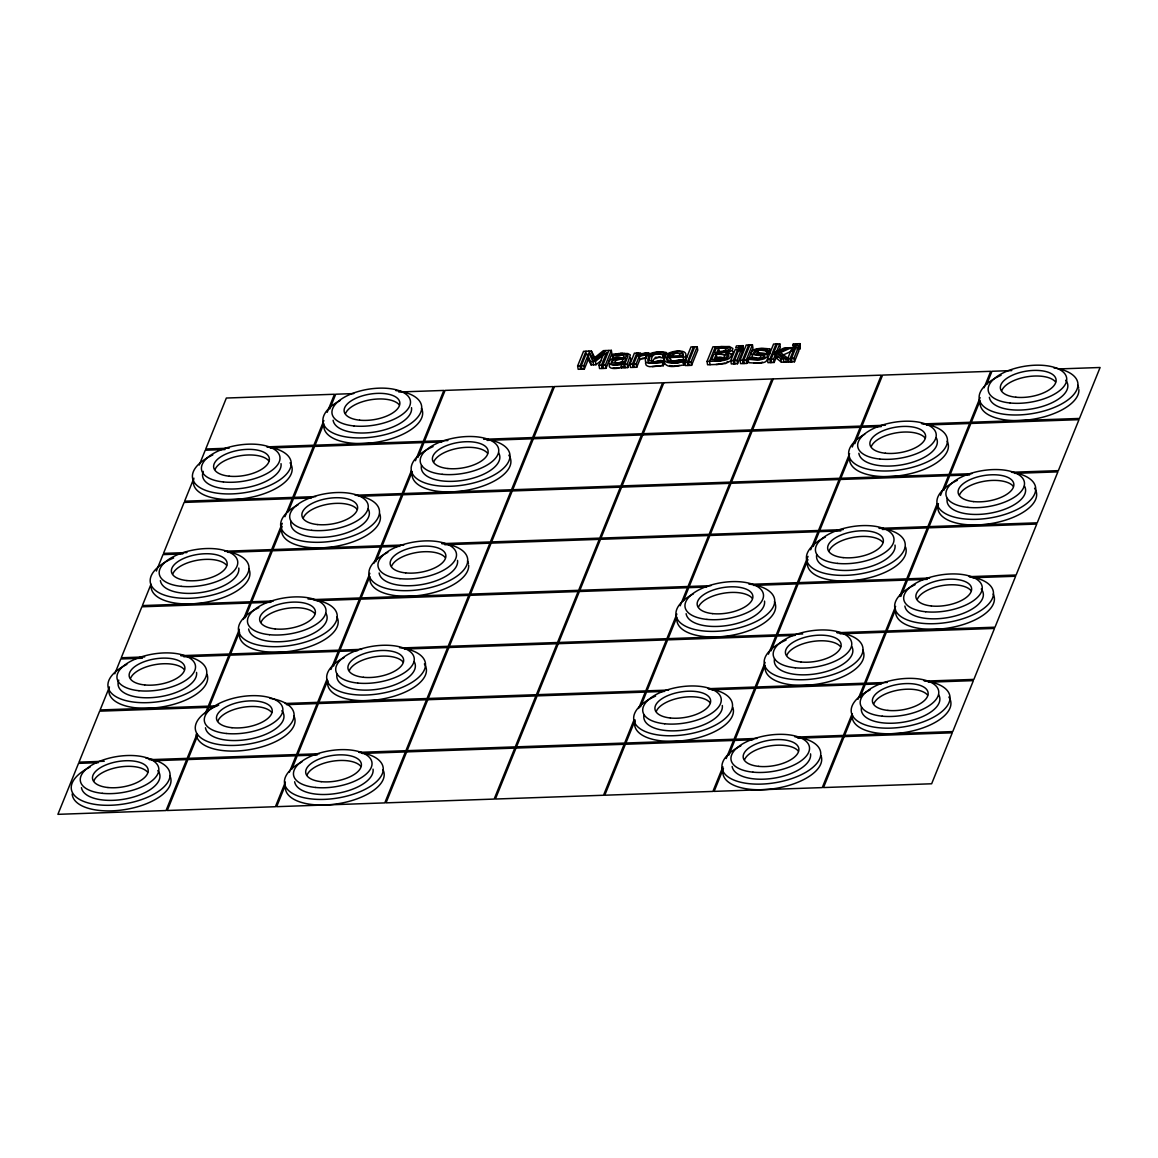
<?xml version="1.0" encoding="UTF-8"?>
<svg xmlns="http://www.w3.org/2000/svg" width="1158" height="1158" viewBox="0 0 1158 1158"><rect width="100%" height="100%" fill="white"/><g stroke="black" fill="none" stroke-linecap="round" stroke-linejoin="round"><path stroke-width="1.5" d="M680.05 355.752L679.674 353.61L675.809 352.915L671.032 353.928L668.325 356.172L682.54 355.665L682.163 353.523L675.679 353.132L670.815 356.085M651.925 362.251L654.183 358.835L660.277 356.968M109.445 686.94L100.138 709.955L208.266 706.163L228.893 655.211L183.833 656.789M114.772 673.782L120.765 658.989L142.391 658.236M151.018 584.197L142.376 605.576L250.504 601.784L271.131 550.832L227.88 552.337M156.344 571.053L163.003 554.61L182.819 553.915M193.922 478.182L184.614 501.197L292.742 497.404L313.369 446.452L270.118 447.958M199.248 465.024L205.241 450.23L225.057 449.536M197.135 733.694L187.147 758.36L149.31 759.677M205.111 713.965L207.774 707.393L99.646 711.171L79.019 762.138L104.249 761.255M239.373 629.315L229.385 653.981L180.735 655.674M243.354 619.458L250.012 603.014L141.884 606.792L121.257 657.758L144.692 656.933M282.262 523.3L271.623 549.601L224.768 551.237M284.926 516.714L292.25 498.635L184.122 502.413L163.495 553.379L186.93 552.554M323.849 420.557L313.861 445.222L267.006 446.858M327.164 412.335L334.488 394.256L226.36 398.034L205.733 449L229.168 448.175M197.7 735.301L188.392 758.316L296.52 754.538L317.147 703.572L286.504 704.643M207.021 712.286L209.019 707.35L214.418 707.162M239.272 632.558L230.63 653.937L338.758 650.159L359.385 599.193L316.134 600.698M245.264 617.764L251.257 602.971L271.073 602.276M282.176 526.543L272.868 549.558L380.996 545.78L401.623 494.813L360.167 496.261M288.168 511.749L293.495 498.591L311.516 497.969M323.748 423.799L315.106 445.179L423.235 441.401L443.861 390.434L398.801 392.012M329.74 409.006L335.733 394.212L353.755 393.59M285.389 782.07L275.401 806.721L167.273 810.499L187.9 759.547L296.028 755.769L289.37 772.198M326.961 679.326L317.639 702.341L285.201 703.485M330.942 669.469L338.266 651.375L230.138 655.167L209.511 706.119L216.72 705.873M369.865 573.311L359.877 597.962L313.022 599.598M373.846 563.439L380.504 546.996L272.376 550.788L251.749 601.74L273.375 600.988M411.437 470.568L402.115 493.583L355.26 495.219M415.418 460.71L422.742 442.617L314.614 446.409L293.987 497.361L315.613 496.608M285.288 785.312L276.646 806.677L384.774 802.899L405.401 751.933L362.15 753.453M291.946 768.869L297.273 755.711L317.089 755.03M327.526 680.933L318.884 702.298L427.012 698.52L447.639 647.554L404.388 649.073M333.518 666.139L339.511 651.332L357.533 650.709M369.764 576.554L361.122 597.919L469.251 594.141L489.877 543.174L444.817 544.752M375.757 561.76L381.749 546.952L399.771 546.33M412.002 472.174L403.36 493.54L511.489 489.762L532.115 438.795L487.055 440.373M417.995 457.381L423.987 442.573L442.009 441.951M588.785 358.083L584.327 369.098L578.175 369.301L577.625 365.942L583.531 351.337L591.376 351.062L595.458 358.937L605.88 350.556M586.006 351.25L580.1 365.856L580.665 369.214M584.327 369.098L583.777 365.725L588.872 353.147L593.041 361.441M588.886 351.149L592.983 359.023L603.39 350.642L611.337 350.367L611.887 353.74L605.981 368.331L599.554 368.562L599.004 365.19L604.1 352.611L592.939 361.441L593.591 364.799M608.847 350.454L602.942 365.045L603.492 368.418M605.981 368.331L605.431 364.958L611.337 350.367M613.233 359.371L612.466 355.998L613.233 354.131L622.686 353.306M630.415 357.735L630.792 360.08L627.766 367.578L621.571 367.795L621.484 363.25L616.331 364.741M623.337 358.691L622.107 361.73L619.052 362.743L613.943 363.178L612.206 362.295L612.814 360.731L615.028 359.704L625.827 358.604L624.596 361.643L618.184 363.149L614.681 362.208L616.244 360.066L622.396 358.879M623.93 357.214C624.278 352.466 615.043 356.23 612.466 355.998M621.571 367.795L622.034 366.623L620.63 367.129M627.766 367.578L627.216 364.205L630.357 354.985L627.853 353.537L620.196 353.393M648.596 352.712L647.829 354.637L639.317 356.114L639.882 359.487L636.726 367.26L630.517 367.477L629.966 364.104L634.396 353.161L640.606 352.944L639.954 354.565L648.596 352.712L649.16 356.085M636.886 353.074L632.442 364.017L633.006 367.39M638.13 353.031L637.465 354.652L646.121 352.799L646.671 356.172M636.726 367.26L636.176 363.887L639.317 356.114M642.183 358.213L645.889 358.097L646.121 352.799M663.317 354.768L664.156 352.698C657.643 350.888 643.66 352.539 645.527 361.629A8.844 4.053 -9.3 0 0 649.276 363.322L660.219 362.44L661.044 360.37L653.908 361.933L649.131 360.442L649.638 357.113L653.3 354.42L657.237 353.682L663.317 354.768L663.867 358.14L657.802 357.055M663.867 358.14L664.706 356.071M662.694 362.353C665.43 357.489 649.624 366.333 651.636 357.967C653.995 350.396 664.446 356.925 666.646 352.611C660.132 350.802 646.135 352.452 648.017 361.542A8.844 4.053 -9.3 0 0 651.751 363.236L662.694 362.353L663.245 365.725L652.301 366.608M663.245 365.725L664.084 363.655L663.534 360.283M684.074 359.414L683.669 360.413L683.119 357.04C685.753 347.965 669.541 351.106 665.705 355.159C658.714 365.262 677.618 363.482 683.321 361.586C685.608 356.534 669.063 365.899 670.236 357.489L670.8 360.862L686.144 360.326L685.594 356.954C688.431 348.341 673.536 351.004 669.469 354.044C659.915 361.339 674.984 365.248 680.832 361.672C683.119 356.621 666.574 365.986 667.761 357.576L685.594 356.954M664.229 362.222C666.95 369.315 677.864 365.653 683.871 364.958L684.132 359.573M684.827 362.193L690.993 346.937L697.217 346.72L697.767 350.092L691.587 365.335L685.377 365.552L684.827 362.193L691.036 361.976L697.217 346.72M693.483 346.85L687.316 362.107L687.866 365.465M694.728 346.807L688.561 362.063L689.111 365.421M718.539 364.394L707.581 364.784L707.031 361.412L712.937 346.821L729.424 346.517L732.898 348.515C732.725 352.568 723.084 352.162 730.857 353.856L731.523 354.869C730.524 360.5 722.679 360.558 718.264 360.949M715.412 346.734L709.507 361.325L710.071 364.698M714.11 359.53L716.295 354.145L716.845 357.504L715.76 360.21M716.947 352.524L718.684 348.254L719.234 351.612M730.756 360.587L735.185 349.629L741.41 349.412L741.96 352.785L737.53 363.728L731.306 363.945L730.756 360.587L736.98 360.37L741.41 349.412M738.934 345.808L738.717 351.091M737.675 349.542L733.246 360.5L733.796 363.858M738.92 349.499L734.49 360.456L735.041 363.815M740.686 345.75L740.469 351.033M742.408 347.574L743.175 345.663L736.445 345.895L735.677 347.805L742.408 347.574L742.958 350.946L740.121 351.048M742.958 350.946L743.175 345.663M740.049 360.254L746.215 345.012L752.425 344.794L752.99 348.153L746.809 363.409L740.599 363.626L740.049 360.254L746.259 360.037L752.425 344.794M748.705 344.925L742.524 360.167L743.089 363.54M749.95 344.881L743.769 360.124L744.319 363.496M762.543 362.136A8.714 3.995 -9.3 0 1 757.781 363.221L748.705 362.7L748.14 359.327C749.602 354.609 756.956 361.035 760.661 357.431L760.951 355.694L752.801 354.522L751.05 353.103C753.163 347.111 762.369 348.515 767.32 349.036L767.074 354.377L765.568 353.928M767.074 354.377L767.87 352.408M768.999 350.917L769.809 348.949C764.859 348.428 755.638 347.024 753.54 353.016L755.291 354.435L763.44 355.607L763.151 357.344C759.445 360.949 752.092 354.522 750.63 359.241L759.72 359.762A8.714 3.995 -9.3 0 0 764.468 358.676L767.262 356.867L767.218 354.305L758.751 352.915L757.564 351.641C760.227 346.083 777.163 354.001 766.524 353.523M783.894 362.107L783.344 358.748L777.206 353.755L775.455 354.507L776.005 357.88L774.152 362.454L767.942 362.671L767.392 359.298L773.558 344.056L779.768 343.839L780.318 347.197L778.523 351.67M769.563 354.29L769.809 348.949M776.048 343.969L769.867 359.212L770.417 362.584M777.293 343.926L773.674 352.843L784.313 347.921L791.45 347.661L792 351.033L782.605 355.231M774.152 362.454L773.602 359.081L775.455 354.507M779.768 343.839L776.164 352.756L786.803 347.834M633.962 720.044L624.64 743.06L516.511 746.838L537.138 695.886L645.267 692.093L638.608 708.537M676.865 614.015L666.878 638.68L558.749 642.458L579.376 591.506L687.505 587.714L680.18 605.808M635.206 720.001L625.885 743.016L734.013 739.238L754.64 688.272L711.388 689.792M640.519 706.858L646.511 692.05L664.533 691.427M676.779 617.272L668.123 638.637L776.251 634.859L796.878 583.893L753.626 585.412M683.423 600.828L688.749 587.671L706.771 587.048M793.389 343.912L792.622 345.822L799.353 345.576L800.12 343.665L793.389 343.912L793.939 347.27M775.281 357.2L781.404 362.193L794.475 361.745L798.904 350.787L798.354 347.429L792.13 347.646L787.701 358.589L788.251 361.962M795.097 345.735L795.879 343.825M794.62 347.559L790.19 358.502L790.74 361.875M795.864 347.516L791.435 358.459L791.985 361.832M796.863 345.663L797.63 343.752M794.475 361.745L793.925 358.372L798.354 347.429M797.066 349.05L799.903 348.949L800.12 343.665M722.881 766.77L712.894 791.421L604.765 795.213L625.392 744.247L733.521 740.469L726.196 758.548M765.12 662.39L755.132 687.041L708.276 688.692M768.434 654.169L775.759 636.089L667.63 639.867L647.004 690.834L668.629 690.067M808.023 556.361L797.37 582.662L750.514 584.312M810.672 549.789L817.997 531.71L709.868 535.488L689.242 586.455L710.867 585.687M849.596 453.632L839.608 478.283L731.48 482.075L752.107 431.109L860.235 427.331L852.245 447.046M723.461 768.362L714.139 791.377L822.267 787.599L842.894 736.633L797.833 738.211M728.773 755.219L734.765 740.425L752.787 739.788M765.033 665.633L756.377 686.998L864.505 683.22L885.132 632.254L840.071 633.831M771.011 650.839L777.004 636.046L795.025 635.409M807.937 559.604L798.615 582.619L906.743 578.841L927.37 527.874L882.309 529.452M813.249 546.46L819.242 531.667L840.867 530.9M849.509 456.874L840.853 478.24L948.981 474.462L969.608 423.495L926.357 425.015M854.821 443.717L861.48 427.288L881.296 426.593M852.042 714.037L843.386 735.417L796.53 737.053M858.02 699.244L864.013 684.45L755.885 688.228L735.258 739.195L756.883 738.442M895.612 606.372L885.624 631.038L836.973 632.731M899.592 596.515L906.251 580.071L798.123 583.849L777.496 634.816L802.726 633.933M937.184 503.643L927.862 526.658L879.212 528.352M940.499 495.421L948.489 475.692L840.361 479.47L819.734 530.436L843.169 529.611M980.088 397.614L970.1 422.279L923.244 423.915M984.068 387.756L990.727 371.313L882.599 375.091L861.972 426.057L885.407 425.232M852.621 715.644L844.631 735.373L952.759 731.581L973.386 680.629L928.325 682.207M859.931 697.565L865.258 684.407L881.47 683.842M895.525 609.615L886.869 630.994L994.997 627.202L1015.624 576.25L972.373 577.755M900.837 596.471L907.496 580.028L927.312 579.333M938.429 503.6L929.107 526.615L1037.235 522.823L1057.862 471.871L1014.611 473.376M943.741 490.442L949.734 475.649L969.55 474.954M980.001 400.856L971.345 422.236L1079.473 418.443L1100.1 367.491L1058.644 368.939M986.645 384.413L991.972 371.269L1011.788 370.574M752.15 354.768L752.121 357.272L755.363 358.271M768.232 359.545L765.033 362.049A8.714 3.995 -9.3 0 1 760.27 363.134L754.133 363.12M609.586 364.046C606.922 370.734 619.819 368.287 623.12 367.043M718.93 359.241L722.881 358.213L724.763 356.447L724.315 354.637L721.376 354.03M731.291 360.543L725.559 363.525L716.049 364.481M581.837 369.185L581.287 365.812L586.382 353.233L590.551 361.528L595.429 361.354L606.589 352.524L601.494 365.103L602.044 368.476M587.627 357.981L591.101 364.886L595.979 364.727L601.552 360.312M731.436 354.623L733.289 352.741L732.507 350.584M726.544 362.338L727.817 361.557M615.853 364.017L622.946 362.251M788.96 347.747L778.002 352.654L785.761 358.662L786.311 362.034M791.45 347.661L780.492 352.568L788.251 358.575L788.801 361.947M776.005 357.88L777.756 357.113M639.882 359.487L646.207 357.996M662.289 364.249L664.084 363.655M683.148 363.395L684.682 362.946M725.024 363.004L718.814 364.321M660.769 365.812L649.826 366.695A8.844 4.053 -9.3 0 1 646.077 365.002L645.484 362.903M721.68 352.264L726.052 349.875L725.748 348.645L723.171 348.153M616.881 368.114L618.965 367.665M759.851 353.812L764.859 353.335M720.537 360.674L727.267 358.184L728.874 356.23L728.382 353.943C720.566 352.307 730.191 352.669 730.423 348.601L728.295 346.864L720.768 346.546M679.63 365.421L673.435 366.232L669.642 365.537M655.081 357.417L656.383 357.171M618.806 353.61L615.709 354.044C613.537 358.937 624.075 352.336 626.579 355.752C625.146 360.051 615.694 356.128 611.67 358.994C601.61 365.508 619.892 366.869 623.974 363.163L624.046 367.708M620.847 357.561C614.42 355.477 605.591 365.378 616.172 364.886M718.93 352.452L726.124 351.728L728.541 349.788L727.644 348.312L719.958 348.211M714.819 359.501C718.192 358.806 727.007 360.529 727.325 355.028L718.278 354.073M715.499 361.122L720.754 360.862M722.447 348.124L716.194 348.341L714.457 352.611L721.42 352.365M718.003 351.656L722.997 351.482M645.339 354.724L636.842 356.201L633.687 363.974L634.251 367.347M748.14 359.327L757.231 359.849A8.714 3.995 -9.3 0 0 761.993 358.763L764.772 356.954L764.729 354.391L756.275 353.002L755.074 351.728L760.082 350.034L766.524 351.004M720.754 353.986L713.806 354.232L711.62 359.617L717.309 359.414M715.847 357.547L721.304 357.359M577.625 365.942L583.777 365.725M599.004 365.19L605.431 364.958M621.021 364.423L627.216 364.205M629.966 364.104L636.176 363.887M707.031 361.412L717.989 361.035M767.392 359.298L773.602 359.081M771.662 362.541L771.112 359.168L772.965 354.594L774.716 353.841L780.854 358.835L793.925 358.372M447.914 440.532L424.479 441.357L445.106 390.391L553.235 386.613L532.608 437.565L483.957 439.273M971.851 473.665L950.226 474.418L970.853 423.452L1078.981 419.674L1058.354 470.64L1011.499 472.276M403.867 544.969L382.241 545.736L402.868 494.77L510.996 490.992L490.37 541.944L441.719 543.652M929.613 578.045L907.988 578.797L928.615 527.831L1036.743 524.053L1016.116 575.019L969.26 576.655M361.629 649.349L340.003 650.116L360.63 599.149L468.758 595.371L448.132 646.323L403.085 647.901M887.375 682.424L865.75 683.177L886.377 632.21L994.505 628.432L973.878 679.399L925.228 681.092M319.391 753.728L297.765 754.495L318.392 703.528L426.52 699.75L405.893 750.702L359.038 752.353M98.343 762.673L78.527 763.368L57.9 814.335L166.028 810.542L186.655 759.59L154.217 760.719M720.508 351.569L726.211 351.439M718.829 357.446L723.822 357.648M620.066 358.387L622.164 358.387M760.632 353.407L764.048 353.61M616.722 368.258L613.204 367.824M723.721 351.525L725.719 351.771M623.974 353.436L627.375 354.449L627.998 355.853L624.727 364.292L625.277 367.665M662.246 357.04L665.271 357.706M686.39 356.317L686.824 357.127M594.372 359.154L591.376 351.062M799.353 345.576L799.903 348.949M792.13 347.646L792.68 351.019M780.854 358.835L781.404 362.193M768.811 350.917L769.361 354.29M766.321 351.004L766.871 354.377M758.157 350.961L758.707 354.319M746.259 360.037L746.809 363.409M736.98 360.37L737.53 363.728M691.036 361.976L691.587 365.335M683.915 359.588L684.465 362.946M683.321 361.586L683.871 364.958M663.1 354.768L663.65 358.14M663.317 360.297L663.867 363.655M595.429 361.354L595.979 364.727M590.551 361.528L591.101 364.886M774.427 601.639A49.953 22.914 -9.3 0 1 732.522 635.163A49.953 22.914 -9.3 0 1 676.837 620.037M764.526 601.103A39.705 18.21 -9.3 0 1 728.006 625.407A39.705 18.21 -9.3 0 1 686.129 613.682M748.792 584.008A49.953 22.914 -9.3 0 1 765.583 615.651A49.953 22.914 -9.3 0 1 691.862 628.736A49.953 22.914 -9.3 0 1 693.396 593.837M698.578 606.908A28.183 12.926 -9.3 0 1 724.126 593.142A28.183 12.926 -9.3 0 1 752.338 598.368M732.811 707.437A49.953 22.914 -9.3 0 1 685.449 740.353A49.953 22.914 -9.3 0 1 634.83 721.362M722.288 705.483A39.705 18.21 -9.3 0 1 682.337 730.278A39.705 18.21 -9.3 0 1 644.022 714.833M708.421 688.634A49.953 22.914 -9.3 0 1 721.347 721.521A49.953 22.914 -9.3 0 1 646.497 732.044A49.953 22.914 -9.3 0 1 655.602 696.074M656.34 711.287A28.183 12.926 -9.3 0 1 681.888 697.521A28.183 12.926 -9.3 0 1 710.1 702.747M821.065 755.798A49.953 22.914 -9.3 0 1 776.931 788.207A49.953 22.914 -9.3 0 1 722.853 772.777M810.542 753.858A39.705 18.21 -9.3 0 1 774.022 778.162A39.705 18.21 -9.3 0 1 732.145 766.437M794.808 736.749A49.953 22.914 -9.3 0 1 811.237 768.68A49.953 22.914 -9.3 0 1 736.98 781.201A49.953 22.914 -9.3 0 1 740.859 745.839M744.594 759.648A28.183 12.926 -9.3 0 1 770.142 745.897A28.183 12.926 -9.3 0 1 798.354 751.108M948.865 697.058A49.953 22.914 -9.3 0 1 906.178 732.232A49.953 22.914 -9.3 0 1 852.346 713.762M938.733 694.843A39.705 18.21 -9.3 0 1 903.269 722.187A39.705 18.21 -9.3 0 1 861.523 707.234M924.055 680.774A49.953 22.914 -9.3 0 1 940.484 712.72A49.953 22.914 -9.3 0 1 866.227 725.226A49.953 22.914 -9.3 0 1 870.107 689.879M873.841 703.673A28.183 12.926 -9.3 0 1 899.39 689.922A28.183 12.926 -9.3 0 1 927.601 695.133M862.681 650A49.953 22.914 -9.3 0 1 820.776 683.538A49.953 22.914 -9.3 0 1 765.091 668.398M851.723 646.439A39.705 18.21 -9.3 0 1 816.26 673.782A39.705 18.21 -9.3 0 1 774.514 658.83M837.046 632.369A49.953 22.914 -9.3 0 1 852.737 664.866A49.953 22.914 -9.3 0 1 777.481 676.214A49.953 22.914 -9.3 0 1 786.094 640.056M786.832 655.269A28.183 12.926 -9.3 0 1 812.38 641.518A28.183 12.926 -9.3 0 1 840.592 646.729M993.173 593.996A49.953 22.914 -9.3 0 1 951.268 627.52A49.953 22.914 -9.3 0 1 895.583 612.394M981.246 589.002A39.705 18.21 -9.3 0 1 951.847 616.794A39.705 18.21 -9.3 0 1 904.876 606.039M969.405 576.612A49.953 22.914 -9.3 0 1 982.722 609.209A49.953 22.914 -9.3 0 1 908.335 620.326A49.953 22.914 -9.3 0 1 915.066 584.732M917.324 599.251A28.183 12.926 -9.3 0 1 942.873 585.499A28.183 12.926 -9.3 0 1 971.084 590.71M905.542 547.039A49.953 22.914 -9.3 0 1 861.407 579.449A49.953 22.914 -9.3 0 1 807.329 564.018M895.018 545.085A39.705 18.21 -9.3 0 1 855.067 569.881A39.705 18.21 -9.3 0 1 816.752 554.45M879.284 527.99A49.953 22.914 -9.3 0 1 895.713 559.922A49.953 22.914 -9.3 0 1 821.456 572.443A49.953 22.914 -9.3 0 1 825.336 537.08M829.07 550.89A28.183 12.926 -9.3 0 1 854.618 537.138A28.183 12.926 -9.3 0 1 882.83 542.349M1034.586 488.256A49.953 22.914 -9.3 0 1 991.899 523.43A49.953 22.914 -9.3 0 1 938.067 504.96M1024.454 486.042A39.705 18.21 -9.3 0 1 988.99 513.385A39.705 18.21 -9.3 0 1 947.244 498.432M1011.643 472.232A49.953 22.914 -9.3 0 1 1024.96 504.83A49.953 22.914 -9.3 0 1 950.573 515.947A49.953 22.914 -9.3 0 1 957.304 480.353M959.562 494.871A28.183 12.926 -9.3 0 1 985.111 481.12A28.183 12.926 -9.3 0 1 1013.322 486.331M947.157 441.241A49.953 22.914 -9.3 0 1 905.252 474.78A49.953 22.914 -9.3 0 1 849.567 459.639M936.2 437.681A39.705 18.21 -9.3 0 1 904.137 464.401A39.705 18.21 -9.3 0 1 858.86 453.299M921.522 423.611A49.953 22.914 -9.3 0 1 938.675 454.978A49.953 22.914 -9.3 0 1 865.518 468.614A49.953 22.914 -9.3 0 1 864.736 434.192M871.308 446.51A28.183 12.926 -9.3 0 1 896.857 432.759A28.183 12.926 -9.3 0 1 925.068 437.97M1078.88 389.58A49.953 22.914 -9.3 0 1 1030.909 419.558A49.953 22.914 -9.3 0 1 980.059 403.635M1077.649 385.238A49.953 22.914 -9.3 0 1 1078.691 388.104M1065.722 380.244A39.705 18.21 -9.3 0 1 1036.323 408.036A39.705 18.21 -9.3 0 1 989.352 397.281M1053.881 367.853A49.953 22.914 -9.3 0 1 1066.808 400.726A49.953 22.914 -9.3 0 1 991.972 411.264A49.953 22.914 -9.3 0 1 1001.062 375.279M1001.8 390.492A28.183 12.926 -9.3 0 1 1027.349 376.741A28.183 12.926 -9.3 0 1 1055.56 381.952M508.84 455.195A49.953 22.914 -9.3 0 1 466.153 490.37A49.953 22.914 -9.3 0 1 412.306 471.885M498.707 452.981A39.705 18.21 -9.3 0 1 463.243 480.309A39.705 18.21 -9.3 0 1 421.498 465.371M484.03 438.911A49.953 22.914 -9.3 0 1 499.72 471.407A49.953 22.914 -9.3 0 1 424.465 482.756A49.953 22.914 -9.3 0 1 433.078 446.597M433.816 461.81A28.183 12.926 -9.3 0 1 459.364 448.045A28.183 12.926 -9.3 0 1 487.576 453.27M468.657 565.278A49.953 22.914 -9.3 0 1 420.687 595.255A49.953 22.914 -9.3 0 1 369.836 579.318M467.427 560.921A49.953 22.914 -9.3 0 1 468.454 563.787M457.526 560.385A39.705 18.21 -9.3 0 1 421.005 584.689A39.705 18.21 -9.3 0 1 379.129 572.978M441.791 543.29A49.953 22.914 -9.3 0 1 458.221 575.222A49.953 22.914 -9.3 0 1 383.949 587.743A49.953 22.914 -9.3 0 1 387.843 552.38M391.578 566.19A28.183 12.926 -9.3 0 1 417.126 552.424A28.183 12.926 -9.3 0 1 445.338 557.649M424.364 663.954A49.953 22.914 -9.3 0 1 381.677 699.128A49.953 22.914 -9.3 0 1 327.83 680.643M414.231 661.739A39.705 18.21 -9.3 0 1 378.767 689.068A39.705 18.21 -9.3 0 1 337.021 674.13M399.553 647.669A49.953 22.914 -9.3 0 1 416.344 679.326A49.953 22.914 -9.3 0 1 342.623 692.397A49.953 22.914 -9.3 0 1 344.158 657.498M349.34 670.569A28.183 12.926 -9.3 0 1 374.888 656.803A28.183 12.926 -9.3 0 1 403.1 662.029M421.411 408.181A49.953 22.914 -9.3 0 1 379.506 441.705A49.953 22.914 -9.3 0 1 323.82 426.578M411.51 407.645A39.705 18.21 -9.3 0 1 374.989 431.948A39.705 18.21 -9.3 0 1 333.113 420.224M395.775 390.55A49.953 22.914 -9.3 0 1 412.566 422.192A49.953 22.914 -9.3 0 1 338.845 435.278A49.953 22.914 -9.3 0 1 340.38 400.364M345.562 413.435A28.183 12.926 -9.3 0 1 371.11 399.684A28.183 12.926 -9.3 0 1 399.322 404.909M290.093 462.838A49.953 22.914 -9.3 0 1 247.407 498.012A49.953 22.914 -9.3 0 1 193.56 479.528M281.018 463.663A39.705 18.21 -9.3 0 1 239.344 488.633A39.705 18.21 -9.3 0 1 203.258 471.364M267.151 446.814A49.953 22.914 -9.3 0 1 280.468 479.412A49.953 22.914 -9.3 0 1 206.066 490.529A49.953 22.914 -9.3 0 1 212.811 454.935M215.07 469.453A28.183 12.926 -9.3 0 1 240.618 455.702A28.183 12.926 -9.3 0 1 268.83 460.913M379.795 513.964A49.953 22.914 -9.3 0 1 335.661 546.373A49.953 22.914 -9.3 0 1 281.582 530.957M368.215 508.984A39.705 18.21 -9.3 0 1 332.751 536.328A39.705 18.21 -9.3 0 1 291.005 521.375M355.405 495.175A49.953 22.914 -9.3 0 1 369.489 527.223A49.953 22.914 -9.3 0 1 296.086 539.498A49.953 22.914 -9.3 0 1 298.142 504.743M303.324 517.814A28.183 12.926 -9.3 0 1 328.872 504.063A28.183 12.926 -9.3 0 1 357.084 509.288M248.681 568.564A49.953 22.914 -9.3 0 1 206.775 602.102A49.953 22.914 -9.3 0 1 151.09 586.976M238.78 568.042A39.705 18.21 -9.3 0 1 202.259 592.346A39.705 18.21 -9.3 0 1 160.383 580.621M224.913 551.194A49.953 22.914 -9.3 0 1 237.448 584.341A49.953 22.914 -9.3 0 1 162.178 594.271A49.953 22.914 -9.3 0 1 173.642 557.968M172.832 573.832A28.183 12.926 -9.3 0 1 198.38 560.081A28.183 12.926 -9.3 0 1 226.592 565.292M336.935 616.939A49.953 22.914 -9.3 0 1 291.816 651.028A49.953 22.914 -9.3 0 1 239.576 632.282M325.977 613.364A39.705 18.21 -9.3 0 1 293.915 640.084A39.705 18.21 -9.3 0 1 248.637 628.982M313.167 599.554A49.953 22.914 -9.3 0 1 326.484 632.152A49.953 22.914 -9.3 0 1 252.082 643.283A49.953 22.914 -9.3 0 1 258.827 607.675M307.999 598.961A49.953 22.914 -9.3 0 1 311.299 599.308M261.086 622.193A28.183 12.926 -9.3 0 1 286.634 608.442A28.183 12.926 -9.3 0 1 314.846 613.668M207.065 674.361A49.953 22.914 -9.3 0 1 159.703 707.277A49.953 22.914 -9.3 0 1 109.084 688.286M196.542 672.422A39.705 18.21 -9.3 0 1 154.868 697.391A39.705 18.21 -9.3 0 1 118.782 680.122M180.807 655.312A49.953 22.914 -9.3 0 1 197.236 687.244A49.953 22.914 -9.3 0 1 122.965 699.765A49.953 22.914 -9.3 0 1 126.859 664.403M130.593 678.212A28.183 12.926 -9.3 0 1 156.142 664.46A28.183 12.926 -9.3 0 1 184.354 669.671M382.951 769.679A49.953 22.914 -9.3 0 1 341.045 803.203A49.953 22.914 -9.3 0 1 285.36 788.077M373.05 769.144A39.705 18.21 -9.3 0 1 336.529 793.447A39.705 18.21 -9.3 0 1 294.653 781.737M359.183 752.309A49.953 22.914 -9.3 0 1 373.267 784.342A49.953 22.914 -9.3 0 1 299.864 796.617A49.953 22.914 -9.3 0 1 301.92 761.877M307.102 774.948A28.183 12.926 -9.3 0 1 332.65 761.182A28.183 12.926 -9.3 0 1 360.862 766.408M293.785 715.716A49.953 22.914 -9.3 0 1 251.879 749.24A49.953 22.914 -9.3 0 1 196.194 734.114M281.857 710.722A39.705 18.21 -9.3 0 1 252.444 738.514A39.705 18.21 -9.3 0 1 205.473 727.76M270.002 698.332A49.953 22.914 -9.3 0 1 282.552 731.48A49.953 22.914 -9.3 0 1 207.282 741.41A49.953 22.914 -9.3 0 1 218.732 705.106M217.921 720.971A28.183 12.926 -9.3 0 1 243.469 707.22A28.183 12.926 -9.3 0 1 271.681 712.431M169.763 775.542A49.953 22.914 -9.3 0 1 127.858 809.066A49.953 22.914 -9.3 0 1 72.172 793.939M157.835 770.562A39.705 18.21 -9.3 0 1 128.422 798.34A39.705 18.21 -9.3 0 1 81.451 787.599M145.98 758.172A49.953 22.914 -9.3 0 1 159.688 790.494A49.953 22.914 -9.3 0 1 85.779 802.19A49.953 22.914 -9.3 0 1 90.165 767.001M93.899 780.81A28.183 12.926 -9.3 0 1 119.448 767.059A28.183 12.926 -9.3 0 1 147.659 772.27M406.646 751.889L386.019 802.856L494.148 799.078L514.774 748.111L406.646 751.889M427.765 699.707L407.138 750.659L515.267 746.881L535.893 695.929L427.765 699.707M448.884 647.51L428.257 698.477L536.386 694.699L557.012 643.732L448.884 647.51M470.003 595.328L449.376 646.28L557.505 642.502L578.131 591.55L470.003 595.328M491.122 543.131L470.495 594.097L578.624 590.319L599.251 539.353L491.122 543.131M512.241 490.949L491.614 541.901L599.743 538.123L620.37 487.171L512.241 490.949M533.36 438.752L512.733 489.718L620.862 485.94L641.489 434.974L533.36 438.752M554.479 386.569L533.852 437.521L641.981 433.743L662.608 382.791L554.479 386.569M516.019 748.068L495.392 799.034L603.521 795.256L624.148 744.29L516.019 748.068M558.257 643.689L537.63 694.655L645.759 690.877L666.386 639.911L558.257 643.689M600.495 539.31L579.869 590.276L687.997 586.498L708.624 535.532L600.495 539.31M621.614 487.127L600.988 538.079L709.116 534.301L729.743 483.335L621.614 487.127M642.733 434.93L622.107 485.897L730.235 482.119L750.862 431.152L642.733 434.93M663.852 382.748L643.226 433.7L751.354 429.922L771.981 378.956L663.852 382.748M730.987 483.291L710.361 534.258L818.489 530.48L839.116 479.513L730.987 483.291M773.226 378.912L752.599 429.879L860.727 426.101L881.354 375.134L773.226 378.912M844.139 736.589L823.512 787.556L931.64 783.778L952.267 732.811L844.139 736.589M706.945 619.4A39.705 18.21 -9.3 0 0 763.426 594.372A39.705 18.21 -9.3 0 0 702.313 588.206A39.705 18.21 -9.3 0 0 706.945 619.4M712.648 613.624A28.183 12.926 -9.3 0 0 752.83 595.907A28.183 12.926 -9.3 0 0 709.536 591.463A28.183 12.926 -9.3 0 0 712.648 613.624M664.706 723.779A39.705 18.21 -9.3 0 0 721.188 698.752A39.705 18.21 -9.3 0 0 660.074 692.585A39.705 18.21 -9.3 0 0 664.706 723.779M670.41 718.003A28.183 12.926 -9.3 0 0 710.592 700.286A28.183 12.926 -9.3 0 0 667.298 695.842A28.183 12.926 -9.3 0 0 670.41 718.003M752.961 772.154A39.705 18.21 -9.3 0 0 809.442 747.113A39.705 18.21 -9.3 0 0 748.329 740.946A39.705 18.21 -9.3 0 0 752.961 772.154M758.664 766.364A28.183 12.926 -9.3 0 0 798.846 748.661A28.183 12.926 -9.3 0 0 755.552 744.203A28.183 12.926 -9.3 0 0 758.664 766.364M882.208 716.18A39.705 18.21 -9.3 0 0 938.689 691.138A39.705 18.21 -9.3 0 0 877.576 684.971A39.705 18.21 -9.3 0 0 882.208 716.18M887.911 710.404A28.183 12.926 -9.3 0 0 928.094 692.687A28.183 12.926 -9.3 0 0 884.799 688.228A28.183 12.926 -9.3 0 0 887.911 710.404M795.199 667.775A39.705 18.21 -9.3 0 0 851.68 642.733A39.705 18.21 -9.3 0 0 790.567 636.567A39.705 18.21 -9.3 0 0 795.199 667.775M800.902 661.985A28.183 12.926 -9.3 0 0 841.084 644.282A28.183 12.926 -9.3 0 0 797.79 639.824A28.183 12.926 -9.3 0 0 800.902 661.985M925.691 611.757A39.705 18.21 -9.3 0 0 982.172 586.715A39.705 18.21 -9.3 0 0 921.059 580.549A39.705 18.21 -9.3 0 0 925.691 611.757M931.394 605.981A28.183 12.926 -9.3 0 0 971.576 588.264A28.183 12.926 -9.3 0 0 928.282 583.806A28.183 12.926 -9.3 0 0 931.394 605.981M837.437 563.396A39.705 18.21 -9.3 0 0 893.918 538.354A39.705 18.21 -9.3 0 0 832.805 532.188A39.705 18.21 -9.3 0 0 837.437 563.396M843.14 557.606A28.183 12.926 -9.3 0 0 883.322 539.903A28.183 12.926 -9.3 0 0 840.028 535.445A28.183 12.926 -9.3 0 0 843.14 557.606M967.929 507.378A39.705 18.21 -9.3 0 0 1024.41 482.336A39.705 18.21 -9.3 0 0 963.297 476.17A39.705 18.21 -9.3 0 0 967.929 507.378M973.632 501.602A28.183 12.926 -9.3 0 0 1013.815 483.885A28.183 12.926 -9.3 0 0 970.52 479.426A28.183 12.926 -9.3 0 0 973.632 501.602M879.675 459.017A39.705 18.21 -9.3 0 0 936.156 433.975A39.705 18.21 -9.3 0 0 875.043 427.809A39.705 18.21 -9.3 0 0 879.675 459.017M885.378 453.227A28.183 12.926 -9.3 0 0 925.56 435.524A28.183 12.926 -9.3 0 0 882.266 431.066A28.183 12.926 -9.3 0 0 885.378 453.227M1010.167 402.998A39.705 18.21 -9.3 0 0 1066.648 377.957A39.705 18.21 -9.3 0 0 1005.535 371.79A39.705 18.21 -9.3 0 0 1010.167 402.998M1015.87 397.223A28.183 12.926 -9.3 0 0 1056.053 379.506A28.183 12.926 -9.3 0 0 1012.758 375.047A28.183 12.926 -9.3 0 0 1015.87 397.223M442.182 474.302A39.705 18.21 -9.3 0 0 498.664 449.275A39.705 18.21 -9.3 0 0 437.55 443.109A39.705 18.21 -9.3 0 0 442.182 474.302M447.885 468.527A28.183 12.926 -9.3 0 0 488.068 450.809A28.183 12.926 -9.3 0 0 444.773 446.366A28.183 12.926 -9.3 0 0 447.885 468.527M399.944 578.682A39.705 18.21 -9.3 0 0 456.426 553.654A39.705 18.21 -9.3 0 0 395.312 547.488A39.705 18.21 -9.3 0 0 399.944 578.682M405.647 572.906A28.183 12.926 -9.3 0 0 445.83 555.189A28.183 12.926 -9.3 0 0 402.535 550.745A28.183 12.926 -9.3 0 0 405.647 572.906M357.706 683.061A39.705 18.21 -9.3 0 0 414.188 658.034A39.705 18.21 -9.3 0 0 353.074 651.867A39.705 18.21 -9.3 0 0 357.706 683.061M363.409 677.285A28.183 12.926 -9.3 0 0 403.592 659.568A28.183 12.926 -9.3 0 0 360.297 655.124A28.183 12.926 -9.3 0 0 363.409 677.285M353.928 425.941A39.705 18.21 -9.3 0 0 410.41 400.9A39.705 18.21 -9.3 0 0 349.296 394.748A39.705 18.21 -9.3 0 0 353.928 425.941M359.631 420.166A28.183 12.926 -9.3 0 0 399.814 402.448A28.183 12.926 -9.3 0 0 356.519 397.99A28.183 12.926 -9.3 0 0 359.631 420.166M223.436 481.96A39.705 18.21 -9.3 0 0 279.918 456.918A39.705 18.21 -9.3 0 0 218.804 450.751A39.705 18.21 -9.3 0 0 223.436 481.96M229.139 476.184A28.183 12.926 -9.3 0 0 269.322 458.467A28.183 12.926 -9.3 0 0 226.027 454.008A28.183 12.926 -9.3 0 0 229.139 476.184M311.69 530.321A39.705 18.21 -9.3 0 0 368.172 505.279A39.705 18.21 -9.3 0 0 307.058 499.127A39.705 18.21 -9.3 0 0 311.69 530.321M317.393 524.545A28.183 12.926 -9.3 0 0 357.576 506.828A28.183 12.926 -9.3 0 0 314.281 502.369A28.183 12.926 -9.3 0 0 317.393 524.545M181.198 586.339A39.705 18.21 -9.3 0 0 237.679 561.297A39.705 18.21 -9.3 0 0 176.566 555.131A39.705 18.21 -9.3 0 0 181.198 586.339M186.901 580.563A28.183 12.926 -9.3 0 0 227.084 562.846A28.183 12.926 -9.3 0 0 183.789 558.388A28.183 12.926 -9.3 0 0 186.901 580.563M269.452 634.7A39.705 18.21 -9.3 0 0 325.934 609.658A39.705 18.21 -9.3 0 0 264.82 603.506A39.705 18.21 -9.3 0 0 269.452 634.7M275.155 628.924A28.183 12.926 -9.3 0 0 315.338 611.207A28.183 12.926 -9.3 0 0 272.043 606.749A28.183 12.926 -9.3 0 0 275.155 628.924M138.96 690.718A39.705 18.21 -9.3 0 0 195.441 665.676A39.705 18.21 -9.3 0 0 134.328 659.51A39.705 18.21 -9.3 0 0 138.96 690.718M144.663 684.943A28.183 12.926 -9.3 0 0 184.846 667.225A28.183 12.926 -9.3 0 0 141.551 662.767A28.183 12.926 -9.3 0 0 144.663 684.943M315.468 787.454A39.705 18.21 -9.3 0 0 371.95 762.413A39.705 18.21 -9.3 0 0 310.836 756.246A39.705 18.21 -9.3 0 0 315.468 787.454M321.171 781.664A28.183 12.926 -9.3 0 0 361.354 763.947A28.183 12.926 -9.3 0 0 318.059 759.503A28.183 12.926 -9.3 0 0 321.171 781.664M226.288 733.477A39.705 18.21 -9.3 0 0 282.784 708.435A39.705 18.21 -9.3 0 0 221.67 702.269A39.705 18.21 -9.3 0 0 226.288 733.477M231.991 727.702A28.183 12.926 -9.3 0 0 272.173 709.984A28.183 12.926 -9.3 0 0 228.879 705.526A28.183 12.926 -9.3 0 0 231.991 727.702M102.266 793.317A39.705 18.21 -9.3 0 0 158.762 768.275A39.705 18.21 -9.3 0 0 97.648 762.109A39.705 18.21 -9.3 0 0 102.266 793.317M107.969 787.527A28.183 12.926 -9.3 0 0 148.152 769.824A28.183 12.926 -9.3 0 0 104.857 765.366A28.183 12.926 -9.3 0 0 107.969 787.527"/></g></svg>
